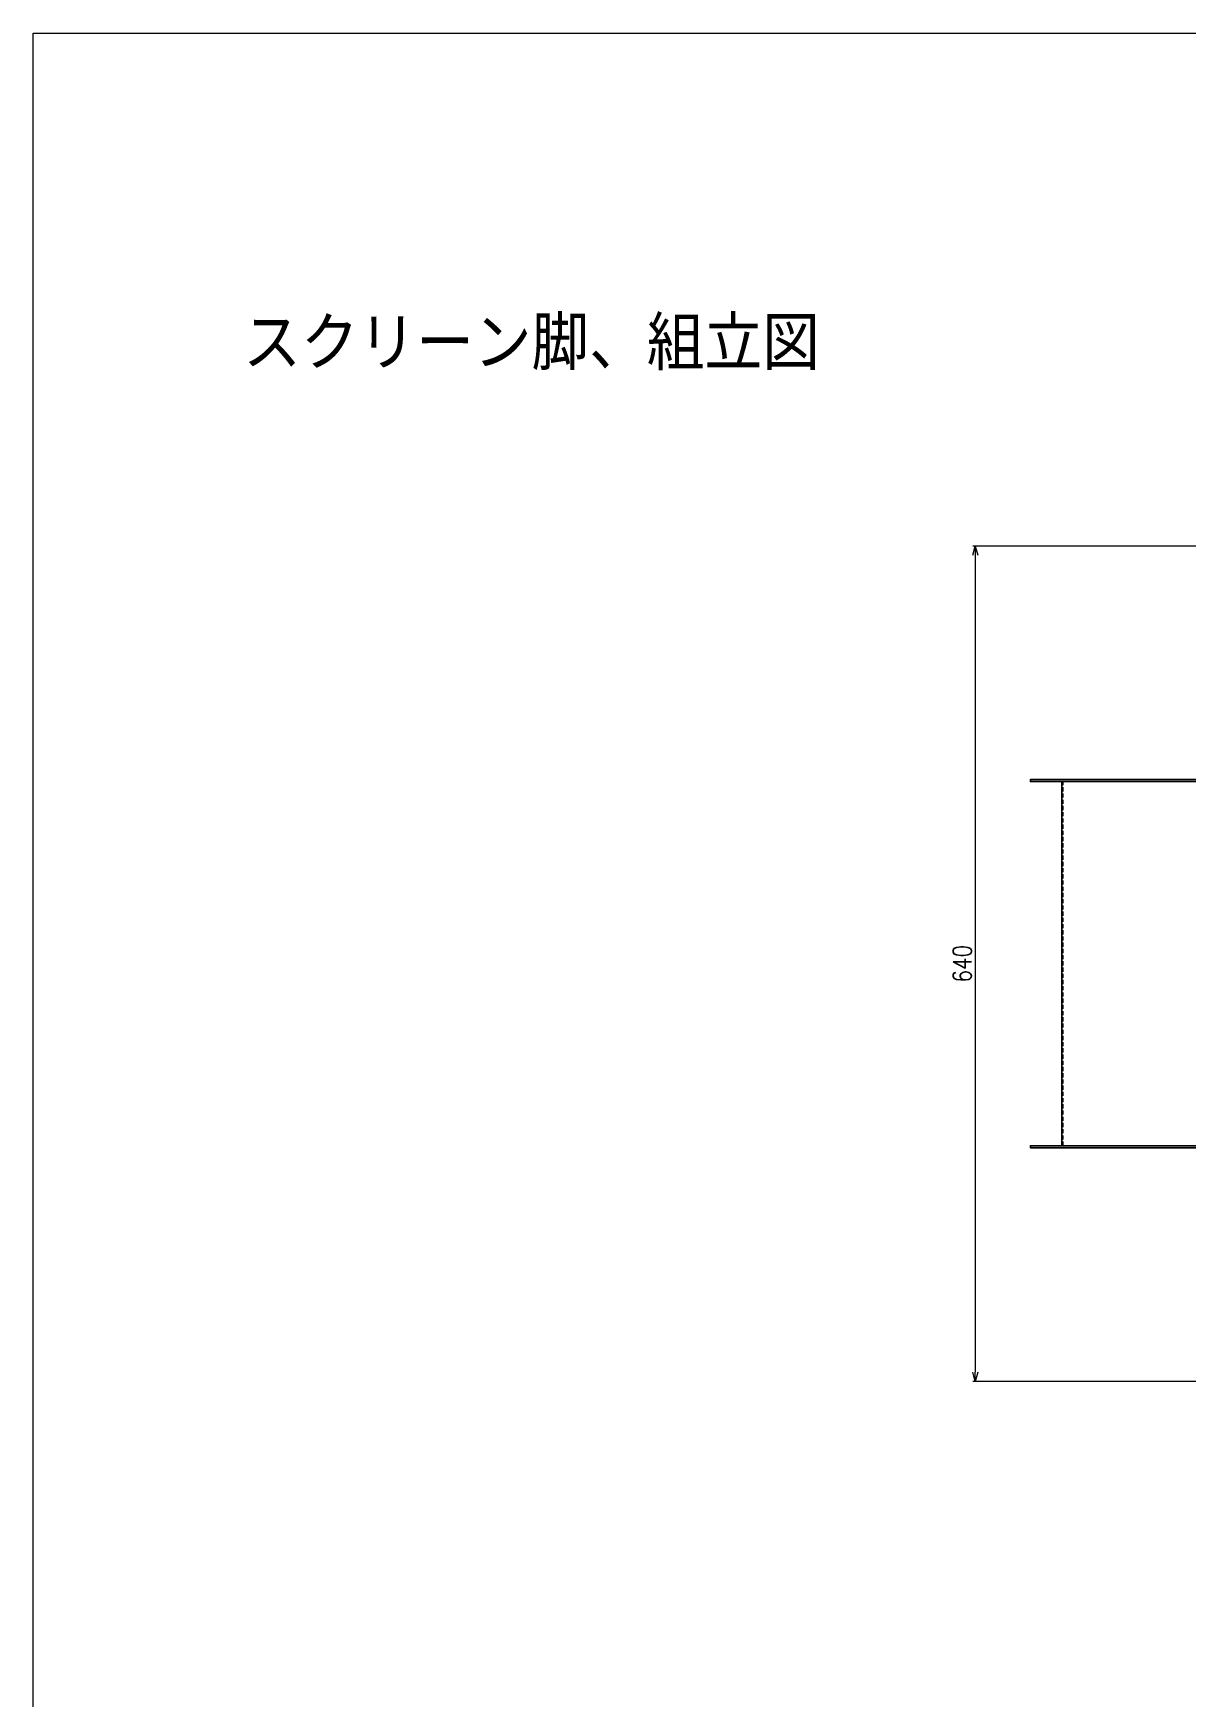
# Model space of a CAD drawing. Header units: millimetres. Extents: x 0 to 10987, y 0 to 7892.
# Drawn here: x 601 to 1486, y 2551 to 3827 of the extents above; entities that cross this region are included whole.
import ezdxf
from ezdxf.enums import TextEntityAlignment as Align

# ---------------------------------------------------------------- set-up
doc = ezdxf.new("R2010")
doc.units = ezdxf.units.MM
doc.linetypes.add('HIDDEN2', pattern=[4.7625, 3.175, -1.5875])
for name, color, linetype, lineweight in [('01_外形線', 7, 'Continuous', 25), ('03_かくれ線', 6, 'HIDDEN2', 13), ('07_寸法線', 3, 'Continuous', 9)]:
    doc.layers.add(name, color=color, linetype=linetype, lineweight=lineweight)
doc.styles.add('寸法用', font='simplex.shx', dxfattribs={"width": 0.8, "bigfont": '@extfont2.shx'})
doc.styles.add('表題用', font='MS PGothic.ttf')
doc.dimstyles.new('機械製図用', dxfattribs={"dimtxt": 3.5, "dimasz": 3.5, "dimexe": 2, "dimexo": 0, "dimgap": 1.2, "dimtad": 1, "dimdsep": 46, "dimtxsty": '寸法用', "dimblk": 'OPEN30', "dimcen": 0, "dimclrd": 256, "dimclre": 256, "dimclrt": 7, "dimazin": 2, "dimtm": 1e-09, "dimtfac": 0.75, "dimtmove": 0, "dimatfit": 3, "dimldrblk": 'OPEN30', "dimfxl": 1, "dimlwd": -1, "dimlwe": -1, "dimarcsym": 0})

# ---------------------------------------------------------------- blocks, each defined once
blk = doc.blocks.new('_Open30')
at = {"color": 0, "linetype": 'ByBlock', "lineweight": -2}
for p, q in [((-1, 0.27), (0, 0)), ((0, 0), (-1, -0.27)), ((0, 0), (-1, 0))]:
    blk.add_line(p, q, dxfattribs=at)
blk = doc.blocks.new('*D223')
at = {"layer": '07_寸法線', "transparency": 16777216}
for p, q in [((1520, 3434), (1321.1, 3434)), ((1323.1, 3427), (1323.1, 2801)), ((1520, 2794), (1321.1, 2794))]:
    blk.add_line(p, q, dxfattribs=at)
at = {"layer": 'Defpoints', "color": 0, "transparency": 16777216}
for p in [(1522, 3434), (1323.1, 2794), (1522, 2794)]:
    blk.add_point(p, dxfattribs=at)
at = {"layer": '07_寸法線', "transparency": 16777216, "xscale": 7, "yscale": 7, "zscale": 7}
for p, rotation in [((1323.1, 3434), 90), ((1323.1, 2794), 270)]:
    blk.add_blockref('_Open30', p, dxfattribs=dict(at, rotation=rotation))
at = {"layer": '07_寸法線', "color": 7, "transparency": 16777216, "insert": (1313.1, 3114), "char_height": 14, "attachment_point": 5, "rotation": 90, "style": '寸法用'}
blk.add_mtext('640', dxfattribs=at)

msp = doc.modelspace()

# ---------------------------------------------------------------- linework, layer by layer
at = {"layer": '01_外形線'}
msp.add_line((1389.331, 2974.537), (1389.331, 3253.537), dxfattribs=at)
for points in [[(1552.032, 3253.537), (1365.424, 3253.537), (1365.424, 3255.037), (1552.032, 3255.037)], [(1552.032, 2974.537), (1365.424, 2974.537), (1365.424, 2973.037), (1552.032, 2973.037)]]:
    msp.add_lwpolyline(points, dxfattribs=at)
at = {"layer": '03_かくれ線'}
msp.add_line((1390.48, 2974.537), (1390.48, 3253.537), dxfattribs=at)
at = {"layer": 'Defpoints', "color": 3, "lineweight": 0}
msp.add_lwpolyline([(2960.7, 3826.869), (2960.7, 466.957), (601.096, 466.957), (601.096, 3826.869)], close=True, dxfattribs=at)

# ---------------------------------------------------------------- texts
at = {"style": '表題用', "width": 0.9}
msp.add_attdef('スクリーン脚、組立図', text='', height=36, dxfattribs=at).set_placement((982.961, 3591.389), align=Align.MIDDLE)

# ---------------------------------------------------------------- dimensions: what is measured, and where the dimension line sits
at = {"layer": '07_寸法線'}
dim = msp.add_linear_dim(base=(1323.11, 2794.037), p1=(1522.032, 3434.037), p2=(1522.032, 2794.037), angle=90, dimstyle='機械製図用', override={"dimtxt": 14, "dimasz": 7, "dimexo": 2, "dimgap": 3}, dxfattribs=at)
dim.commit()
dim.dimension.update_dxf_attribs({"geometry": '*D223', "text_midpoint": (1313.11, 3114.037)})

doc.saveas('drawing.dxf')
